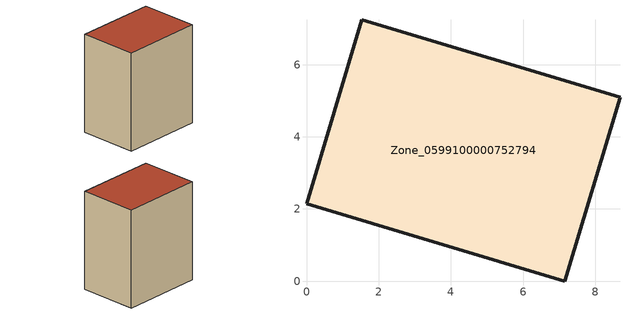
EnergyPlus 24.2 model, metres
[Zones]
Zone_0599100000752794
 floor ground (C_G): 1.53,7.24 8.69,5.1 7.16,0 0,2.15 z3.61
 wall outside (C_F): 8.69,5.1 1.53,7.24 0,2.15 7.16,0 8.69,5.1 z3.61:12.64
 roof outside (C_R): 0,2.15 7.16,0 8.69,5.1 1.53,7.24 z12.64
[BUILDING]
Pand.0599100000752794: North Axis=0; Terrain=City; Loads Convergence Tolerance Value=0.04; Temperature Convergence Tolerance Value=0.4; Solar Distribution=FullExterior; Maximum Number of Warmup Days=25; Minimum Number of Warmup Days=1
[Site:Location]
Rotterdam.The.Hague.AP_ZH_NLD Design_Conditions: Latitude=51.96; Longitude=4.45; Time Zone=1; Elevation=-4.5
[SITE:GROUNDTEMPERATURE:BUILDINGSURFACE]
18, 18, 18, 18, 18, 18, 18, 18, 18, 18, 18, 18
[MATERIAL] Thermal Absorptance=0.9; Solar Absorptance=0.7; Visible Absorptance=0.7
Name | Roughness | Thickness | Conductivity | Density | Specific Heat
G.TI.2006-2014 | MediumSmooth | 0.15 | 0.06 | 540 | 1210
F.TI.2006-2014 | Rough | 0.3 | 0.12 | 1920 | 840
R.TI.2006-2014 | MediumRough | 0.2 | 0.08 | 1500 | 1000
[CONSTRUCTION]
C_G: G.TI.2006-2014
C_F: F.TI.2006-2014
C_R: R.TI.2006-2014
[ZONE]
Zone_0599100000752794: Type=1; Multiplier=1; Ceiling Height=Autocalculate; Volume=Autocalculate; Floor Area=autocalculate; Part of Total Floor Area=Yes
[ZONEINFILTRATION:DESIGNFLOWRATE]
Infil_Zone_0599100000752794: Zone or ZoneList or Space or SpaceList=Zone_0599100000752794; Schedule=AlwaysOn; Design Flow Rate Calculation Method=Flow/Area; Flow Rate per Floor Area=0.0015; Constant Term Coefficient=1; Temperature Term Coefficient=0; Velocity Term Coefficient=0; Velocity Squared Term Coefficient=0
[HVACTEMPLATE:ZONE:IDEALLOADSAIRSYSTEM]
Zone_0599100000752794: Maximum Heating Supply Air Temperature=50; Minimum Cooling Supply Air Temperature=13; Maximum Heating Supply Air Humidity Ratio=0.0156; Minimum Cooling Supply Air Humidity Ratio=0.0077; Heating Limit=NoLimit; Cooling Limit=NoLimit; Dehumidification Control Type=ConstantSensibleHeatRatio; Cooling Sensible Heat Ratio=0.7; Dehumidification Setpoint=60; Humidification Control Type=None; Humidification Setpoint=30; Outdoor Air Method=None; Outdoor Air Flow Rate per Person=0.00944; Outdoor Air Flow Rate per Zone Floor Area=0; Outdoor Air Flow Rate per Zone=0; Demand Controlled Ventilation Type=None; Outdoor Air Economizer Type=NoEconomizer; Heat Recovery Type=None; Sensible Heat Recovery Effectiveness=0.7; Latent Heat Recovery Effectiveness=0.65
[ZONECONTROL:THERMOSTAT]
ThermostatControl_Zone_0599100000752794: Zone or ZoneList=Zone_0599100000752794; Control Type Schedule=DualSetpointControlType; Control 1=Thermostat_Zone_0599100000752794; Temperature Difference Between Cutout And Setpoint=0
[THERMOSTATSETPOINT:DUALSETPOINT]
Thermostat_Zone_0599100000752794: Heating Setpoint Temperature Schedule=HeatingSetpoint_Zone_0599100000752794; Cooling Setpoint Temperature Schedule=CoolingSetpoint_Zone_0599100000752794
[SCHEDULE:COMPACT]
HeatingSetpoint_Zone_0599100000752794: Through: 12/31, For: AllDays, Until: 24:00, 21
CoolingSetpoint_Zone_0599100000752794: Through: 12/31, For: AllDays, Until: 24:00, 24
DualSetpointControlType: Through: 12/31, For: AllDays, Until: 24:00, 4
AlwaysOn: Through: 12/31, For: AllDays, Until: 24:00, 1
